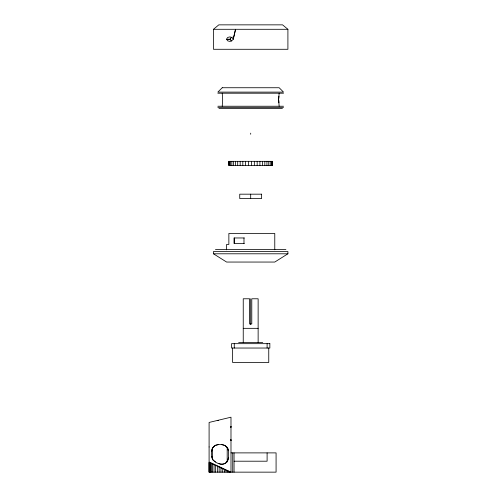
<?xml version="1.0" encoding="UTF-8"?>
<svg xmlns="http://www.w3.org/2000/svg" width="497" height="497" viewBox="0 0 497 497"><rect width="100%" height="100%" fill="white"/><g stroke="black" fill="none" stroke-linecap="round" stroke-linejoin="round"><path stroke-width="0.75" d="M212.617 447.934L212.48 459.129A6.567 6.567 0 0 1 211.722 456.066C210.747 451.717 212.082 445.355 217.351 444.74C221.768 443.572 228.055 445.411 228.34 450.723M227.191 447.505A6.567 6.567 0 0 1 228.359 451.245C229.074 455.674 228.949 462.893 223.302 464.092C219.481 464.707 215.375 462.632 212.89 459.8M232.329 37.12L230.807 37.921L230.266 39.151L226.713 39.338L227.614 40.797L229.44 41.338A6.952 5.635 -72.2 0 0 231.086 41.114L233.112 39.524M222.227 106.234L222.668 99.338L222.227 93.212M279.152 106.234L278.618 99.338L279.152 93.212M278.929 96.275L278.618 99.338L278.929 102.786M233.255 38.971L235.553 29.298L233.267 39.244M230.279 38.965L230.962 40.53M212.89 447.505L215.307 445.393L218.289 444.672M227.166 461.477L227.191 461.44A6.567 6.567 0 0 0 228.359 457.7M227.092 461.576C225.334 464.074 221.755 464.987 219.009 463.651M213.474 29.298L218.81 24.85L282.569 24.85L287.906 29.298L287.906 49.284L213.474 49.284L213.474 29.298L287.906 29.298M287.906 253.793L274.773 262.049L226.607 262.049L213.474 253.793L213.474 251.538L287.906 251.538L287.906 253.793L213.474 253.793M209.094 446.989L209.094 446.933M230.217 39.338L226.713 39.338A1.423 1.087 90 0 1 226.744 38.785L227.614 37.511L229.44 36.964A6.952 5.635 72.2 0 1 231.086 37.188L233.211 38.778M217.848 93.212L283.526 93.212M217.848 106.234L283.526 106.234M217.848 107.333L283.526 107.333M218.947 108.427L282.433 108.427M244.35 237.964L234.025 237.964L234.025 243.437L244.35 243.437M215.462 249.569L285.918 249.569M243.244 328.337L258.136 328.337M238.647 342.563L262.733 342.563M217.264 420.481L218.543 420.481M230.987 452.885L276.077 452.885L276.077 472.15L230.987 472.15L209.094 461.912L209.094 422.438L230.987 417.2L230.987 472.15M234.05 461.204L267.106 461.204L267.106 452.885M230.049 472.15L209.094 462.353L209.094 472.15L230.061 472.15L226.589 470.535M221.792 444.672L224.774 445.393L227.104 447.381M226.806 470.634L230.061 472.15L229.664 472.15M231.801 41.015L231.03 40.58M215.505 462.011L213.051 460.023L211.741 456.6M274.773 249.774L274.773 233.478L228.862 233.478L228.862 244.425L226.607 244.425L226.607 249.823M272.145 161.339L272.145 165.501M271.368 161.339L271.368 165.501M270.225 161.339L270.225 165.501M268.74 161.339L268.74 165.501M268.753 348.037L268.753 362.487L232.627 362.487L232.627 348.037M267.106 343.663L267.106 348.037M266.926 161.339L266.926 165.501M264.82 161.339L264.82 165.501M262.472 161.339L262.472 165.501M259.906 161.339L259.906 165.501M258.136 342.563L258.136 298.778L251.786 298.778L251.786 323.957L249.593 323.957L249.593 298.778L243.244 298.778L243.244 342.563M257.173 161.339L257.173 165.501M254.334 161.339L254.334 165.501M251.42 161.339L251.42 165.501M250.687 133.159L250.687 134.258M250.687 194.178L250.687 198.558M250.687 298.778L250.687 324.547M248.5 161.339L248.5 165.501M245.617 161.339L245.617 165.501M243.984 237.964L243.984 243.437M242.822 161.339L242.822 165.501M240.169 161.339L240.169 165.501M237.703 161.339L237.703 165.501M235.472 161.339L235.472 165.501M234.466 237.964L234.466 243.437M234.267 343.663L234.267 348.037M234.05 452.885L234.05 472.15M233.509 161.339L233.509 165.501M232.726 452.885L232.726 472.15M231.85 161.339L231.85 165.501M230.533 161.339L230.533 165.501M229.571 161.339L229.571 165.501M229.291 161.339L229.291 165.501M228.993 161.339L228.993 165.501M228.676 471.51L228.676 472.15M227.452 470.939L227.452 472.15M227.191 447.319L227.191 461.918M226.029 470.268L226.029 472.15M224.439 469.528L224.439 472.15M222.724 468.727L222.724 472.15M220.941 467.894L220.941 472.15M219.134 467.05L219.134 472.15M217.351 466.211L217.351 472.15M215.642 465.416L215.642 472.15M214.052 464.67L214.052 472.15M212.623 464.005L212.623 472.15M211.399 463.434L211.399 472.15M210.411 462.968L210.411 472.15M210.014 462.782L210.014 472.15M209.684 462.632L209.684 472.15M209.43 462.508L209.43 472.15M209.243 462.421L209.243 472.15M209.131 462.372L209.131 472.15M211.722 451.245A6.567 6.567 0 0 1 212.436 448.263M230.987 426.525L230.844 427.47A3.286 3.286 0 0 0 230.987 426.525M222.227 87.739L217.848 92.113L283.526 92.113L279.152 87.739L222.227 87.739M272.53 161.339L228.8 161.339L228.8 165.501L272.53 165.501L272.53 161.339M261.633 194.178L239.74 194.178L239.74 198.558L261.633 198.558L261.633 194.178M269.846 343.663L231.534 343.663L231.534 348.037L269.846 348.037L269.846 343.663M230.95 440.069L230.844 439.603A3.286 3.286 0 0 1 230.987 440.547L230.95 440.069"/></g></svg>
